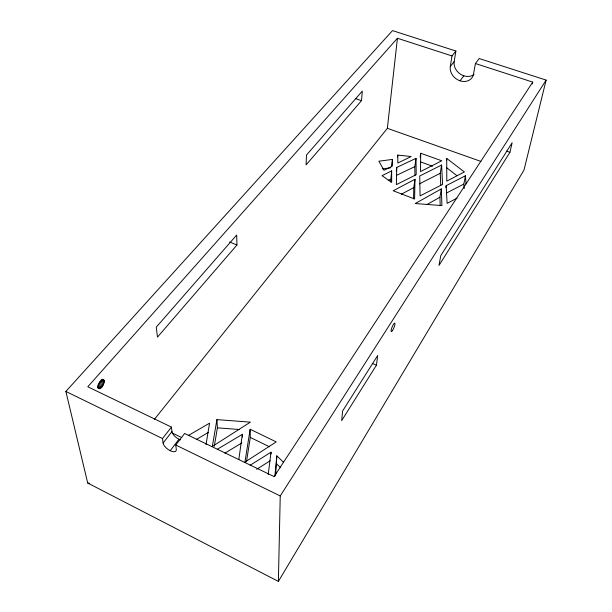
<?xml version="1.0" encoding="UTF-8"?>
<svg xmlns="http://www.w3.org/2000/svg" width="612" height="612" viewBox="0 0 612 612"><rect width="100%" height="100%" fill="white"/><g stroke="black" fill="none" stroke-linecap="round" stroke-linejoin="round"><path stroke-width="0.92" d="M271.001 453.997L271.017 452.199L250.117 465.273M420.696 153.252L420.528 171.559L441.757 160.788L420.696 153.252L420.161 156.932M275.645 474.981L276.831 455.856L283.417 462.182M414.982 179.262L414.607 198.977L393.195 190.768L414.982 179.262L413.788 187.586L413.559 198.862M278.383 581.4L280.235 495.942L546.126 80.096L479.181 58.53L475.425 63.533L473.489 74.182A12.554 10.297 38.3 0 1 460.102 80.838A12.554 10.297 38.3 0 1 450.287 66.586L452 55.937L455.886 51.018L392.514 30.6L65.874 391.45L87.7 483.021L278.383 581.4L523.979 170.082L546.126 80.096M396.767 167.413L396.354 184.648L416.206 174.665L415.992 158.34L396.767 167.413L396.308 171.108M392.437 159.426L392.185 166.219L383.999 170.289L378.874 161.201L392.437 159.426L391.55 166.816M361.501 100.674L362.327 91.073L306.474 155.065L306.084 164.888L361.501 100.674L355.549 98.609M274.88 476.213L276.831 455.856M154.331 419.434L387.35 128.313L397.44 38.258L452 55.937M390.647 181.871L391.649 170.878L382.041 175.675L391.68 182.407L391.649 170.878M397.548 156.94L397.777 155.096L411.134 156.527L397.823 163.037L397.777 155.096M268.224 474.438L271.017 452.199M376.418 365.203L377.688 355.48L342.582 411.034L341.664 420.628L376.418 365.203L372.295 363.429M238.81 459.612L242.352 434.329L217.26 449.315M414.921 175.713L414.814 166.632L415.992 158.34M104.063 382.707L104.178 380.74L103.489 379.685C99.909 379.968 97.469 385.017 98.394 388.291L98.846 388.674C101.783 388.681 103.29 385.124 104.063 382.707L100.712 381.108M250.155 429.257L244.93 462.114L276.219 441.895L250.155 429.257L250.3 437.435L246.468 461.754M450.287 66.586L454.158 61.636L455.886 51.018M206.014 444.626L209.564 423.167L188.289 435.53M440.801 185.321L440.219 173.318L441.604 165.033L419.717 176.004L420.077 195.894L442.575 184.396L441.604 165.033M214.284 446.293L217.398 427.849L216.916 419.618L250.385 422.142L212.333 446.454L216.916 419.618M440.196 205.563L439.929 197.217L441.351 188.901L415.234 203.528L441.91 205.586L441.351 188.901M446.431 160.29L446.745 158.454L464.378 171.949L446.783 181.129L446.745 158.454M445.834 187.509L446.156 185.666L465.434 175.774L466.038 183.937M464.171 188.595L463.842 184.059L465.434 175.774M509.941 152.319L512.137 142.718L440.778 255.648L438.995 265.44L509.941 152.319L506.522 151.133M532.302 83.966L532.738 82.107L475.425 63.533M532.738 82.107L274.115 476.595L184.617 433.457L175.789 445.031L176.302 449.506A7.864 3.519 37 0 1 170.228 450.707A7.864 3.519 37 0 1 163.083 443.042L162.501 438.552L171.429 427.092L87.807 386.784L397.44 38.258M460.056 80.83L463.835 75.811M170.22 450.7L178.979 439.217M163.083 443.042L171.957 431.605L171.429 427.092M236.959 244.999L157.475 337.105L156.274 327.152L236.676 235.039L236.959 244.999L229.577 241.97M256.635 469.305L270.152 460.782M224.964 453.102L241.778 442.973M196.368 439.454L208.508 432.34M426.962 204.546L439.929 197.217M401.304 194.241L413.788 187.586M457.072 198.127L447.097 203.383L446.156 185.666M446.37 193.109L463.842 184.059M419.327 183.898L440.219 173.318M388.253 180.41L390.64 179.209M396.561 175.338L414.814 166.632M382.462 168.927L390.54 167.856M217.398 427.849L239.17 429.486M87.7 483.021L89.559 483.258M387.35 128.313L480.956 161.438M420.36 161.843L432.539 166.242M102.25 379.272L103.925 380.075M101.661 379.539L104.178 380.74M100.873 380.037L104.224 381.643M99.519 381.873L103.711 383.877M98.983 383.058L103.176 385.063M98.318 384.183L102.51 386.195M97.56 385.17L101.753 387.182M97.599 386.363L100.957 387.97M97.645 387.297L100.169 388.505M97.767 387.932L99.45 388.742M172.683 433.212L181.733 437.588M250.3 437.435L269.441 446.768M65.874 391.45L162.501 438.552M175.789 445.031L280.235 495.942M446.791 167.849L456.98 175.72M276.7 463.927L280.61 467.698M242.352 434.329L242.421 437.052M474.032 74.473A12.47 10.289 38.3 0 1 460.492 74.213A12.47 10.289 38.3 0 1 454.158 61.636M180.655 439.89A7.78 3.573 37 0 1 171.957 431.605M392.598 330.35A4.582 0.972 -67.6 0 0 394.916 323.235A4.582 0.972 -67.6 0 0 391.596 328.453A4.582 0.972 -67.6 0 0 392.598 330.35"/></g></svg>
